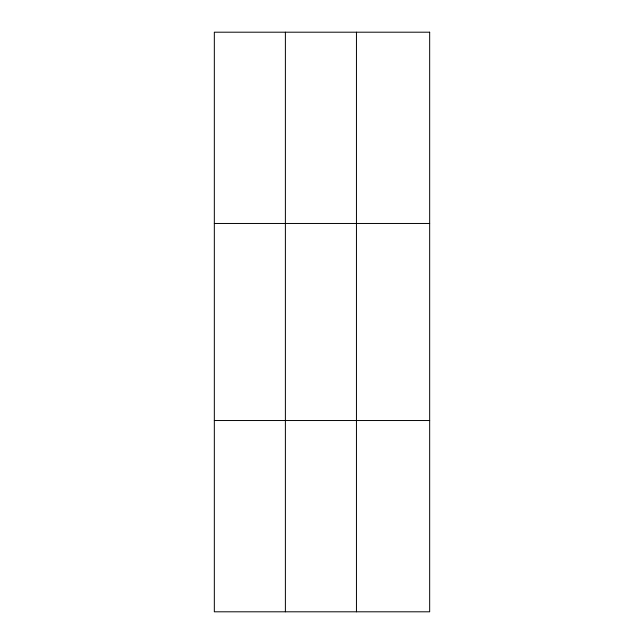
<?xml version="1.0" encoding="UTF-8"?>
<svg xmlns="http://www.w3.org/2000/svg" width="644" height="644" viewBox="0 0 644 644"><rect width="100%" height="100%" fill="white"/><g stroke="black" fill="none" stroke-linecap="round" stroke-linejoin="round"><path stroke-width="0.97" d="M285.389 611.8L285.389 32.2M356.454 611.8L356.454 32.2M214.331 223.468L429.669 223.468M214.331 420.532L429.669 420.532M429.669 32.2L429.669 611.8L214.331 611.8L214.331 32.2L429.669 32.2"/></g></svg>
